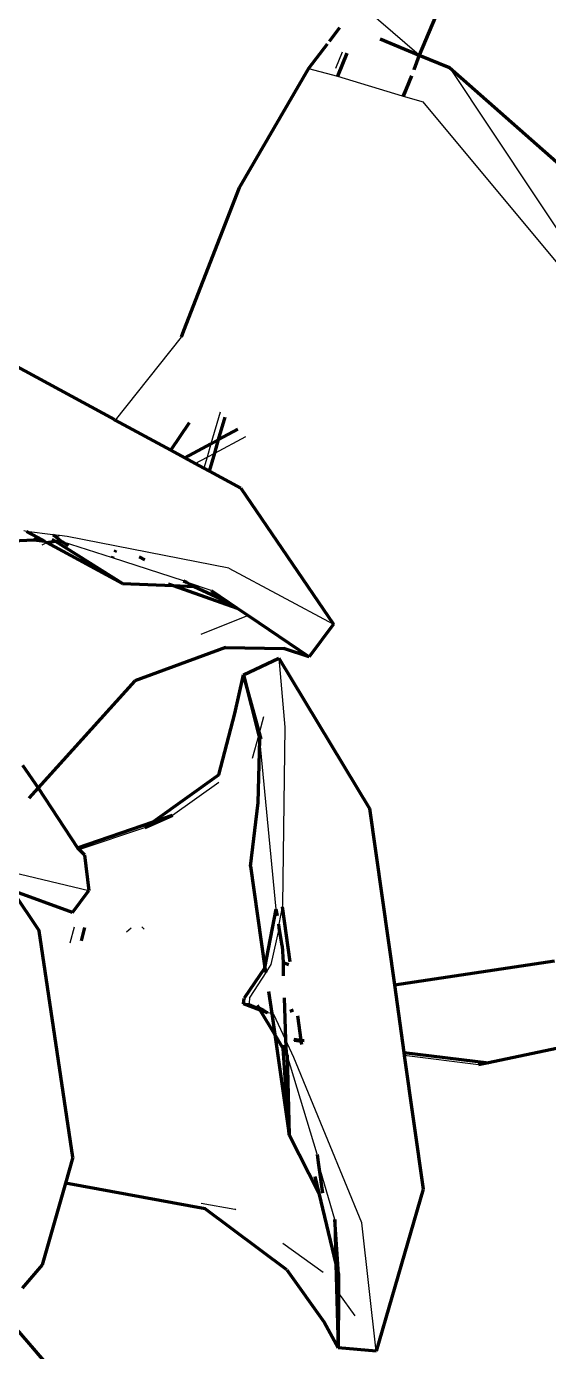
# Model space of a CAD drawing. Header units: millimetres. Extents: x 4307 to 31003, y 2809 to 20009.
# Drawn here: x 9866.32 to 9884.56, y 8933.27 to 8979.53 of the extents above; entities that cross this region are included whole.
import ezdxf

# ---------------------------------------------------------------- set-up
doc = ezdxf.new("R2010")
doc.units = ezdxf.units.MM
doc.layers.add('ProfileEdges', color=7, linetype='Continuous')

msp = doc.modelspace()

# ---------------------------------------------------------------- linework, layer by layer
for p, q in [((9880.044, 8978.53), (9874.61, 8983.2)), ((9877.127, 8978.071), (9877.36, 8978.648)), ((9879.834, 8978.028), (9880.044, 8978.53)), ((9876.176, 8978.066), (9877.191, 8977.799)), ((9877.191, 8977.799), (9879.451, 8977.112)), ((9879.451, 8977.112), (9879.744, 8977.813)), ((9881.1, 8978.099), (9885.991, 8970.742)), ((9879.451, 8977.112), (9879.484, 8977.102)), ((9879.484, 8977.102), (9880.184, 8976.899)), ((9885.682, 8970.292), (9880.184, 8976.899)), ((9871.72, 8968.686), (9869.419, 8965.79)), ((9873.082, 8966.065), (9872.762, 8964.958)), ((9872.895, 8964.634), (9873.98, 8965.21)), ((9872.762, 8964.958), (9872.627, 8964.491)), ((9872.216, 8964.273), (9872.627, 8964.491)), ((9872.627, 8964.491), (9872.516, 8964.11)), ((9872.627, 8964.491), (9872.895, 8964.634)), ((9866.324, 8961.902), (9866.223, 8961.915)), ((9867.235, 8961.783), (9866.324, 8961.902)), ((9866.869, 8961.432), (9867.031, 8961.518)), ((9867.471, 8961.752), (9867.235, 8961.783)), ((9867.362, 8961.694), (9867.471, 8961.752)), ((9867.744, 8961.717), (9867.471, 8961.752)), ((9869.328, 8960.983), (9867.582, 8961.541)), ((9873.394, 8960.621), (9867.744, 8961.717)), ((9871.805, 8960.177), (9869.328, 8960.983)), ((9873.394, 8960.621), (9877.046, 8958.657)), ((9872.772, 8959.838), (9871.906, 8960.122)), ((9874.07, 8958.961), (9872.41, 8958.298)), ((9875.132, 8957.47), (9875.341, 8955.065)), ((9874.458, 8954.865), (9874.615, 8955.438)), ((9875.341, 8955.065), (9875.269, 8948.865)), ((9874.215, 8953.978), (9874.433, 8954.772)), ((9874.433, 8954.772), (9874.458, 8954.865)), ((9875.048, 8948.707), (9874.468, 8954.63)), ((9871.424, 8951.994), (9873.04, 8953.143)), ((9868.164, 8950.789), (9870.46, 8951.559)), ((9865.813, 8950), (9868.499, 8949.356)), ((9875.249, 8948.793), (9875.134, 8948.185)), ((9875.269, 8948.865), (9875.249, 8948.793)), ((9867.983, 8948.078), (9867.831, 8947.527)), ((9869.813, 8947.924), (9869.973, 8948.063)), ((9875.153, 8948.068), (9874.853, 8946.775)), ((9874.853, 8946.775), (9874.68, 8946.503)), ((9874.68, 8946.503), (9874.127, 8945.633)), ((9874.111, 8945.403), (9873.905, 8945.408)), ((9874.111, 8945.403), (9874.127, 8945.633)), ((9874.435, 8945.263), (9874.111, 8945.403)), ((9874.887, 8945.067), (9874.742, 8945.089)), ((9874.965, 8945.033), (9874.887, 8945.067)), ((9875.374, 8944.159), (9874.965, 8945.033)), ((9875.52, 8945.166), (9875.622, 8945.206)), ((9875.666, 8943.532), (9875.374, 8944.159)), ((9875.921, 8944.052), (9875.669, 8944.084)), ((9875.971, 8944.046), (9875.921, 8944.052)), ((9876.472, 8940.158), (9875.424, 8943.616)), ((9878.032, 8937.762), (9875.666, 8943.532)), ((9882.109, 8943.276), (9879.522, 8943.601)), ((9877.091, 8937.875), (9876.514, 8939.863)), ((9872.426, 8938.443), (9873.597, 8938.232)), ((9873.63, 8938.209), (9873.597, 8938.232)), ((9878.54, 8933.281), (9878.032, 8937.762)), ((9876.69, 8936.022), (9875.274, 8937.034)), ((9864.084, 8936.22), (9867.231, 8932.519)), ((9877.217, 8935.301), (9877.795, 8934.506))]:
    msp.add_line(p, q)
at = {"layer": 'ProfileEdges', "lineweight": 211}
for p, q in [((9880.838, 8980.4), (9880.044, 8978.53)), ((9876.904, 8979.015), (9877.27, 8979.492)), ((9878.68, 8979.1), (9880.044, 8978.53)), ((9876.823, 8978.91), (9876.176, 8978.066)), ((9877.513, 8978.594), (9877.191, 8977.799)), ((9880.044, 8978.53), (9879.858, 8978.013)), ((9880.044, 8978.53), (9881.1, 8978.099)), ((9876.176, 8978.066), (9873.746, 8973.895)), ((9879.772, 8977.803), (9879.484, 8977.102)), ((9881.1, 8978.099), (9885.993, 8973.78)), ((9873.746, 8973.895), (9871.807, 8968.909)), ((9862.89, 8969.332), (9869.391, 8965.805)), ((9871.807, 8968.909), (9871.72, 8968.686)), ((9869.391, 8965.805), (9869.419, 8965.79)), ((9869.419, 8965.79), (9871.362, 8964.736)), ((9871.362, 8964.736), (9872.021, 8965.707)), ((9873.033, 8965.105), (9873.264, 8965.892)), ((9873.033, 8965.105), (9873.707, 8965.47)), ((9871.362, 8964.736), (9871.856, 8964.468)), ((9871.856, 8964.468), (9872.762, 8964.958)), ((9872.762, 8964.958), (9873.033, 8965.105)), ((9872.895, 8964.634), (9873.033, 8965.105)), ((9871.856, 8964.468), (9872.216, 8964.273)), ((9872.216, 8964.273), (9872.516, 8964.11)), ((9872.71, 8964.005), (9872.895, 8964.634)), ((9872.516, 8964.11), (9872.71, 8964.005)), ((9872.71, 8964.005), (9873.81, 8963.408)), ((9873.81, 8963.408), (9877.046, 8958.657)), ((9865.845, 8961.576), (9866.573, 8961.609)), ((9866.324, 8961.902), (9866.718, 8961.688)), ((9866.573, 8961.609), (9866.718, 8961.688)), ((9866.573, 8961.609), (9866.952, 8961.561)), ((9866.718, 8961.688), (9866.952, 8961.561)), ((9866.952, 8961.561), (9867.031, 8961.518)), ((9867.031, 8961.518), (9867.317, 8961.556)), ((9867.031, 8961.518), (9869.673, 8960.084)), ((9867.317, 8961.556), (9867.213, 8961.621)), ((9867.235, 8961.783), (9867.362, 8961.694)), ((9869.673, 8960.084), (9867.317, 8961.556)), ((9867.317, 8961.556), (9867.546, 8961.553)), ((9867.362, 8961.694), (9867.546, 8961.553)), ((9867.546, 8961.553), (9867.582, 8961.541)), ((9867.582, 8961.541), (9867.776, 8961.406)), ((9869.328, 8960.983), (9869.35, 8961.037)), ((9869.41, 8961.179), (9869.437, 8961.245)), ((9870.254, 8961.017), (9870.454, 8960.909)), ((9869.673, 8960.084), (9871.442, 8960.008)), ((9871.268, 8960.069), (9871.442, 8960.008)), ((9871.805, 8960.177), (9871.906, 8960.122)), ((9871.906, 8960.122), (9872.176, 8959.976)), ((9871.442, 8960.008), (9872.176, 8959.976)), ((9871.442, 8960.008), (9873.683, 8959.222)), ((9872.176, 8959.976), (9873.386, 8959.423)), ((9872.772, 8959.838), (9873.386, 8959.423)), ((9873.386, 8959.423), (9873.683, 8959.222)), ((9873.683, 8959.222), (9874.07, 8958.961)), ((9874.07, 8958.961), (9876.201, 8957.52)), ((9877.046, 8958.657), (9876.201, 8957.52)), ((9873.268, 8957.847), (9870.101, 8956.677)), ((9873.268, 8957.847), (9875.315, 8957.812)), ((9876.201, 8957.52), (9875.315, 8957.812)), ((9873.901, 8956.887), (9875.132, 8957.47)), ((9875.132, 8957.47), (9878.303, 8952.225)), ((9873.594, 8955.541), (9873.901, 8956.887)), ((9873.901, 8956.887), (9874.433, 8954.772)), ((9874.458, 8954.865), (9873.901, 8956.887)), ((9870.101, 8956.677), (9866.723, 8952.948)), ((9873.039, 8953.399), (9873.594, 8955.541)), ((9874.414, 8952.439), (9874.468, 8954.63)), ((9874.433, 8954.772), (9874.468, 8954.63)), ((9874.516, 8954.654), (9874.458, 8954.865)), ((9866.179, 8953.735), (9866.723, 8952.948)), ((9873.039, 8953.399), (9870.74, 8951.758)), ((9866.723, 8952.948), (9866.399, 8952.59)), ((9866.723, 8952.948), (9868.105, 8950.849)), ((9874.149, 8950.206), (9874.414, 8952.439)), ((9878.303, 8952.225), (9879.174, 8946.064)), ((9868.105, 8950.849), (9870.74, 8951.758)), ((9870.46, 8951.559), (9871.424, 8951.994)), ((9870.74, 8951.758), (9870.46, 8951.559)), ((9870.74, 8951.758), (9871.424, 8951.994)), ((9868.105, 8950.849), (9868.164, 8950.789)), ((9868.164, 8950.789), (9868.345, 8950.604)), ((9868.345, 8950.604), (9868.499, 8949.356)), ((9874.149, 8950.206), (9874.652, 8946.666)), ((9867.927, 8948.598), (9865.824, 8949.366)), ((9865.824, 8949.366), (9866.766, 8947.954)), ((9867.927, 8948.598), (9868.499, 8949.356)), ((9874.652, 8946.666), (9875.048, 8948.707)), ((9875.086, 8948.479), (9875.048, 8948.707)), ((9875.249, 8948.793), (9875.521, 8946.875)), ((9868.347, 8948.075), (9868.228, 8947.607)), ((9870.395, 8948.06), (9870.368, 8948.036)), ((9875.153, 8948.068), (9875.134, 8948.185)), ((9875.254, 8947.429), (9875.153, 8948.068)), ((9867.937, 8940.047), (9866.766, 8947.954)), ((9875.254, 8947.429), (9875.29, 8946.847)), ((9874.652, 8946.666), (9873.926, 8945.601)), ((9874.652, 8946.666), (9874.68, 8946.503)), ((9875.29, 8946.847), (9875.475, 8946.777)), ((9875.29, 8946.847), (9875.292, 8946.386)), ((9879.174, 8946.064), (9884.768, 8946.903)), ((9874.776, 8945.837), (9874.887, 8945.067)), ((9879.174, 8946.064), (9879.507, 8943.705)), ((9873.905, 8945.408), (9873.926, 8945.601)), ((9874.48, 8945.189), (9873.905, 8945.408)), ((9874.379, 8945.356), (9874.435, 8945.263)), ((9875.32, 8945.61), (9875.374, 8944.159)), ((9874.435, 8945.263), (9874.607, 8945.188)), ((9874.48, 8945.189), (9874.435, 8945.263)), ((9874.742, 8945.089), (9874.48, 8945.189)), ((9874.992, 8944.336), (9874.48, 8945.189)), ((9874.607, 8945.188), (9874.742, 8945.089)), ((9874.887, 8945.067), (9874.992, 8944.336)), ((9875.64, 8945.182), (9875.525, 8945.136)), ((9875.789, 8944.982), (9875.908, 8944.138)), ((9887.344, 8944.377), (9882.463, 8943.35)), ((9874.992, 8944.336), (9875.496, 8940.825)), ((9875.289, 8943.84), (9874.992, 8944.336)), ((9875.289, 8943.84), (9875.281, 8943.956)), ((9875.374, 8944.159), (9875.391, 8943.695)), ((9875.657, 8944.168), (9875.908, 8944.138)), ((9875.908, 8944.138), (9876.018, 8944.125)), ((9875.908, 8944.138), (9875.921, 8944.052)), ((9875.921, 8944.052), (9875.931, 8943.979)), ((9875.496, 8940.825), (9875.289, 8943.84)), ((9875.391, 8943.695), (9875.289, 8943.84)), ((9875.424, 8943.616), (9875.391, 8943.695)), ((9875.424, 8943.616), (9875.496, 8940.825)), ((9879.507, 8943.705), (9882.463, 8943.35)), ((9879.507, 8943.705), (9879.522, 8943.601)), ((9879.522, 8943.601), (9880.182, 8938.932)), ((9882.463, 8943.35), (9882.109, 8943.276)), ((9875.496, 8940.825), (9876.539, 8938.789)), ((9867.937, 8940.047), (9867.679, 8939.144)), ((9876.472, 8940.158), (9876.514, 8939.863)), ((9876.514, 8939.863), (9876.665, 8938.796)), ((9876.399, 8939.371), (9876.539, 8938.789)), ((9867.679, 8939.144), (9866.862, 8936.289)), ((9872.561, 8938.252), (9867.679, 8939.144)), ((9876.539, 8938.789), (9877.134, 8936.316)), ((9880.182, 8938.932), (9878.54, 8933.281)), ((9875.416, 8936.114), (9872.561, 8938.252)), ((9877.217, 8935.971), (9877.091, 8937.875)), ((9877.091, 8937.875), (9877.134, 8936.316)), ((9864.084, 8936.22), (9867.372, 8932.431)), ((9866.862, 8936.289), (9866.168, 8935.482)), ((9875.416, 8936.114), (9876.716, 8934.292)), ((9877.134, 8936.316), (9877.215, 8933.394)), ((9877.134, 8936.316), (9877.217, 8935.971)), ((9877.217, 8935.971), (9877.217, 8935.301)), ((9877.217, 8935.301), (9877.215, 8933.394)), ((9877.215, 8933.394), (9876.716, 8934.292)), ((9878.54, 8933.281), (9877.215, 8933.394))]:
    msp.add_line(p, q, dxfattribs=at)

doc.saveas('drawing.dxf')
